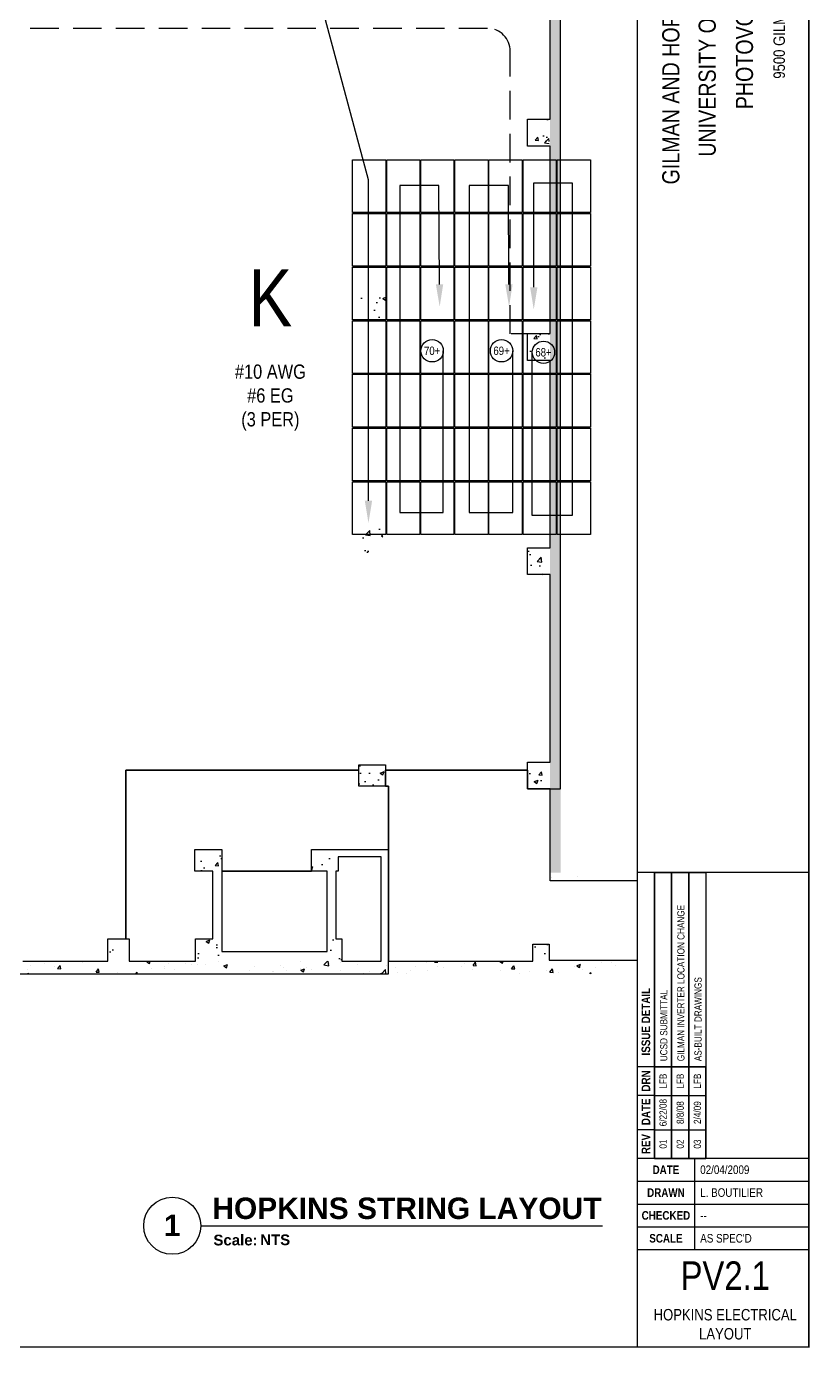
# Model space of a CAD drawing. Header units: inches. Extents: x 0.3 to 35.5, y 0.2 to 23.5.
# Drawn here: x 28.66 to 35.51, y 0.25 to 11.81 of the extents above; entities that cross this region are included whole.
import ezdxf
from ezdxf import colors
from ezdxf.entities.mleader import LeaderData, LeaderLine
from ezdxf.enums import TextEntityAlignment as Align
from ezdxf.math import Vec2, Vec3

# ---------------------------------------------------------------- set-up
doc = ezdxf.new("R2010")
doc.units = ezdxf.units.IN
doc.header["$MEASUREMENT"] = 0
doc.linetypes.add('HIDDEN', pattern=[0.375, 0.25, -0.125])
for name, color, linetype in [('$AUDIT_BAD_LAYER1', 7, 'Continuous'), ('772-1$0$A-AREA', 9, 'Continuous'), ('772-1$0$A-WALL-PATT', 8, 'Continuous'), ('A - Level 1', 7, 'Continuous'), ('AN - Text', 7, 'Continuous'), ('BS Title Block 24 x 36$0$TITLEBLOCK', 7, 'Continuous'), ('E-STRINGS', 62, 'Continuous'), ('MODULES', 1, 'Continuous'), ('TITLEBLOCK', 7, 'Continuous')]:
    doc.layers.add(name, color=color, linetype=linetype)
doc.layers.add('E - Conduit', color=7, linetype='HIDDEN', lineweight=25)
doc.styles.add('Arial Narrow', font='ARIALN.TTF', dxfattribs={"height": 1})
doc.styles.add('Borrego', font='ARIALN.TTF')
doc.styles.add('Borrego 8th NO-ANNO', font='ARIALN.TTF')
doc.styles.add('BS Title Block 24 x 36$0$Borrego', font='ARIALN.TTF')
doc.styles.add('SANSSERIFBOLD', font='sanssb__.ttf')
doc.styles.get("Standard").update_dxf_attribs({"font": 'ARIAL.TTF'})
pattern_1 = [(50, (-7.09443, -6.13496), (0.3362157, -0.029415), [0.0351563, -0.3867188]), (355, (-7.09443, -6.13496), (-0.0650397, 0.35259), [0.028125, -0.309375]), (100.4514, (-7.06642, -6.1374), (0.2711763, 0.3231748), [0.0298782, -0.3286604]), (46.1842, (-7.09443, -6.0412), (0.5002692, -0.077587), [0.0527344, -0.580078]), (96.6356, (-7.05275, -6.0477), (0.438123, 0.456618), [0.0448173, -0.4929905]), (351.1842, (-7.09443, -6.0412), (0.438123, 0.456618), [0.0421875, -0.4640625]), (21, (-7.04756, -6.06465), (0.2798002, -0.1887276), [0.0351563, -0.3867188]), (326, (-7.04756, -6.06465), (0.114054, 0.339914), [0.028125, -0.309375]), (71.4514, (-7.02424, -6.08038), (0.3938544, 0.1511862), [0.0298782, -0.3286604]), (37.5, (-7.09443, -6.13496), (0.00569993, 0.156044), [0, -0.305625, 0, -0.3140625, 0, -0.3105469]), (7.5, (-7.09443, -6.13496), (0.12331385, 0.1848805), [0, -0.1790625, 0, -0.29859375, 0, -0.1183594]), (327.5, (-7.19897, -6.13496), (0.25022927, -0.0105726), [0, -0.1171875, 0, -0.365625, 0, -0.48515625]), (317.5, (-7.24584, -6.13496), (0.2733685, 0.0469242), [0, -0.1523438, 0, -0.2428125, 0, -0.3445313])]

# ---------------------------------------------------------------- blocks, each defined once
blk = doc.blocks.new('_TagCircle')
at = {"layer": 'E-STRINGS', "linetype": 'ByBlock', "lineweight": -2}
blk.add_circle((0, 0), 0.125, dxfattribs=at)
at = {"layer": 'E-STRINGS', "style": 'Arial Narrow'}
blk.add_attdef('TAGNUMBER', text='', height=0.09375, dxfattribs=at).set_placement((0, -0.046875), align=Align.CENTER)
blk = doc.blocks.new('*E147')
at = {"layer": '772-1$0$A-WALL-PATT'}
h = blk.add_hatch(dxfattribs=at)
h.set_pattern_fill('AR-CONC', color=256, scale=0.046875, style=0)
h.set_pattern_definition([(50, (5.9374, 24.06752), (0.3362157, -0.029415), [0.0351563, -0.3867188]), (355, (5.9374, 24.06752), (-0.0650397, 0.35259), [0.028125, -0.309375]), (100.4514, (5.96543, 24.06507), (0.2711763, 0.3231748), [0.0298782, -0.3286604]), (46.1842, (5.9374, 24.16127), (0.500269, -0.077587), [0.052734, -0.580078]), (96.6356, (5.9791, 24.1548), (0.438123, 0.456618), [0.044817, -0.4929905]), (351.1842, (5.9374, 24.16127), (0.438123, 0.456618), [0.0421875, -0.4640625]), (21, (5.98428, 24.13783), (0.2798002, -0.1887276), [0.0351563, -0.3867188]), (326, (5.9843, 24.13783), (0.114054, 0.339914), [0.028125, -0.309375]), (71.4514, (6.0076, 24.1221), (0.3938544, 0.1511862), [0.0298782, -0.3286604]), (37.5, (5.93741, 24.06752), (0.00569993, 0.156044), [0, -0.305625, 0, -0.3140625, 0, -0.3105469]), (7.5, (5.93741, 24.06752), (0.12331385, 0.1848805), [0, -0.1790625, 0, -0.29859375, 0, -0.1183594]), (327.5, (5.83288, 24.06752), (0.25022927, -0.0105726), [0, -0.1171875, 0, -0.365625, 0, -0.4851563]), (317.5, (5.786, 24.06752), (0.2733685, 0.0469242), [0, -0.1523438, 0, -0.2428125, 0, -0.3445313])])
edge = h.paths.add_edge_path()
edge.add_line((32.07, 15.293), (32.07, 3.926))
edge.add_line((32.07, 3.926), (31.977, 3.926))
edge.add_line((31.977, 3.926), (31.977, 15.293))
h = blk.add_hatch(dxfattribs=at)
h.set_pattern_fill('AR-CONC', color=256, scale=0.046875, style=0)
h.set_pattern_definition(pattern_1)
h.paths.add_polyline_path([(31.781, 10.285), (31.969, 10.285), (31.969, 10.52), (31.781, 10.52)])
h = blk.add_hatch(dxfattribs=at)
h.set_pattern_fill('AR-CONC', color=256, scale=0.046875, style=0)
h.set_pattern_definition(pattern_1)
h.paths.add_polyline_path([(30.281, 8.973), (30.281, 8.785), (30.563, 8.785), (30.563, 8.973)])
h = blk.add_hatch(dxfattribs=at)
h.set_pattern_fill('AR-CONC', color=256, scale=0.046875, style=0)
h.set_pattern_definition(pattern_1)
h.paths.add_polyline_path([(31.969, 8.645), (31.781, 8.645), (31.781, 8.41), (31.969, 8.41)])
h = blk.add_hatch(dxfattribs=at)
h.set_pattern_fill('AR-CONC', color=256, scale=0.046875, style=0)
h.set_pattern_definition(pattern_1)
h.paths.add_polyline_path([(30.516, 6.711), (30.516, 6.945), (30.328, 6.945), (30.328, 6.711)])
h = blk.add_hatch(dxfattribs=at)
h.set_pattern_fill('AR-CONC', color=256, scale=0.046875, style=0)
h.set_pattern_definition(pattern_1)
h.paths.add_polyline_path([(31.781, 6.535), (31.969, 6.535), (31.969, 6.77), (31.781, 6.77)])
h = blk.add_hatch(dxfattribs=at)
h.set_pattern_fill('AR-CONC', color=256, scale=0.046875, style=0)
h.set_pattern_definition(pattern_1)
h.paths.add_polyline_path([(30.539, 4.871), (30.305, 4.871), (30.305, 4.684), (30.539, 4.684)])
h = blk.add_hatch(dxfattribs=at)
h.set_pattern_fill('AR-CONC', color=256, scale=0.046875, style=0)
h.set_pattern_definition(pattern_1)
h.paths.add_polyline_path([(31.969, 4.66), (31.969, 4.895), (31.781, 4.895), (31.781, 4.66)])
h = blk.add_hatch(dxfattribs=at)
h.set_pattern_fill('AR-CONC', color=256, scale=0.046875, style=0)
h.set_pattern_definition(pattern_1)
h.paths.add_polyline_path([(29.105, 3.941), (29.105, 4.129), (28.871, 4.129), (28.871, 3.941)])
h = blk.add_hatch(dxfattribs=at)
h.set_pattern_fill('AR-CONC', color=256, scale=0.046875, style=0)
h.set_pattern_definition(pattern_1)
h.paths.add_polyline_path([(30.125, 3.941), (30.125, 4.129), (29.891, 4.129), (29.891, 3.941)])
h = blk.add_hatch(dxfattribs=at)
h.set_pattern_fill('AR-CONC', color=256, scale=0.046875, style=0)
h.set_pattern_definition(pattern_1)
h.paths.add_polyline_path([(28.297, 3.348), (28.109, 3.348), (28.109, 3.16), (28.297, 3.16)])
h = blk.add_hatch(dxfattribs=at)
h.set_pattern_fill('AR-CONC', color=256, scale=0.046875, style=0)
h.set_pattern_definition(pattern_1)
h.paths.add_polyline_path([(29.105, 3.16), (29.105, 3.348), (28.875, 3.348), (28.875, 3.16)])
h = blk.add_hatch(dxfattribs=at)
h.set_pattern_fill('AR-CONC', color=256, scale=0.046875, style=0)
h.set_pattern_definition(pattern_1)
h.paths.add_polyline_path([(30.156, 3.16), (30.156, 3.348), (30.027, 3.348), (30.027, 3.16)])
h = blk.add_hatch(dxfattribs=at)
h.set_pattern_fill('AR-CONC', color=256, scale=0.046875, style=0)
h.set_pattern_definition(pattern_1)
h.paths.add_polyline_path([(31.969, 3.301), (31.828, 3.301), (31.828, 3.16), (31.969, 3.16)])
at = {"layer": '772-1$0$A-AREA', "elevation": 0}
for points in [[(0, 2.504), (27.242, 2.504), (27.242, 3.043), (30.563, 3.043), (30.563, 4.684), (30.539, 4.684), (30.539, 4.824), (31.781, 4.824), (31.781, 4.66), (32.07, 4.66), (32.07, 15.301), (32.741, 15.301)], [(27.367, 3.152), (28.109, 3.152), (28.109, 3.348), (28.266, 3.348), (28.266, 4.824), (30.305, 4.824), (30.305, 4.871), (30.539, 4.871), (30.539, 4.824), (31.781, 4.824), (31.781, 4.895), (31.977, 4.895), (31.977, 6.535), (31.781, 6.535), (31.781, 6.77), (31.977, 6.77), (31.977, 8.41), (31.781, 8.41), (31.781, 8.645), (31.977, 8.645), (31.977, 10.285), (31.781, 10.285), (31.781, 10.52), (31.977, 10.52), (31.977, 12.16)], [(32.741, 3.855), (31.977, 3.855), (31.977, 4.66), (31.781, 4.66), (31.781, 4.824), (30.539, 4.824), (30.539, 4.684), (30.563, 4.684), (30.563, 3.152), (30.563, 3.152), (31.828, 3.152), (31.828, 3.301), (31.969, 3.301), (31.969, 3.16), (32.741, 3.16)]]:
    blk.add_lwpolyline(points, dxfattribs=at)
for points in [[(30.563, 4.129), (30.563, 4.684), (30.539, 4.684), (30.305, 4.684), (30.305, 4.824), (28.266, 4.824), (28.266, 3.348), (28.297, 3.348), (28.297, 3.152), (28.875, 3.152), (28.875, 3.348), (29.027, 3.348), (29.027, 3.941), (28.871, 3.941), (28.871, 4.129), (29.105, 4.129), (29.105, 3.941), (29.891, 3.941), (29.891, 4.129)], [(30.5, 4.066), (30.125, 4.066), (30.125, 3.941), (30.105, 3.941), (30.105, 3.348), (30.156, 3.348), (30.156, 3.152), (30.5, 3.152)], [(30.027, 3.941), (29.105, 3.941), (29.105, 3.238), (30.027, 3.238)]]:
    blk.add_lwpolyline(points, close=True, dxfattribs=at)
at = {"layer": '772-1$0$A-WALL-PATT'}
for p, q in [((31.988, 3.887, 0), (31.988, 3.887, 0)), ((32.219, 3.89, 0), (32.219, 3.89, 0)), ((27.551, 3.134, 0), (27.551, 3.134, 0)), ((27.888, 3.145, 0), (27.888, 3.145, 0)), ((28.393, 3.146, 0), (28.393, 3.146, 0)), ((28.45, 3.148, 0), (28.461, 3.152, 0)), ((28.45, 3.148, 0), (28.474, 3.133, 0)), ((28.474, 3.133, 0), (28.48, 3.152, 0)), ((28.643, 3.136, 0), (28.643, 3.136, 0)), ((28.787, 3.128, 0), (28.787, 3.128, 0)), ((28.894, 3.125, 0), (28.894, 3.125, 0)), ((28.964, 3.126, 0), (28.964, 3.126, 0)), ((29.081, 3.15, 0), (29.081, 3.15, 0)), ((29.124, 3.111, 0), (29.157, 3.124, 0)), ((29.147, 3.095, 0), (29.157, 3.124, 0)), ((29.796, 3.146, 0), (29.796, 3.146, 0)), ((30, 3.119, 0), (30.032, 3.152, 0)), ((30.042, 3.112, 0), (30.037, 3.152, 0)), ((30.039, 3.127, 0), (30.039, 3.127, 0)), ((30.046, 3.135, 0), (30.046, 3.135, 0)), ((30.141, 3.138, 0), (30.141, 3.138, 0)), ((30.296, 3.124, 0), (30.296, 3.124, 0)), ((30.896, 3.141, 0), (30.896, 3.141, 0)), ((30.967, 3.145, 0), (30.973, 3.152, 0)), ((30.967, 3.145, 0), (30.995, 3.143, 0)), ((30.995, 3.143, 0), (30.994, 3.152, 0)), ((31.232, 3.132, 0), (31.232, 3.132, 0)), ((31.304, 3.116, 0), (31.326, 3.143, 0)), ((31.317, 3.124, 0), (31.317, 3.124, 0)), ((31.332, 3.113, 0), (31.326, 3.143, 0)), ((31.495, 3.147, 0), (31.495, 3.147, 0)), ((31.539, 3.149, 0), (31.546, 3.152, 0)), ((31.539, 3.149, 0), (31.562, 3.134, 0)), ((31.562, 3.134, 0), (31.568, 3.152, 0)), ((32.212, 3.112, 0), (32.245, 3.125, 0)), ((32.236, 3.096, 0), (32.245, 3.125, 0)), ((32.431, 3.143, 0), (32.431, 3.143, 0)), ((32.517, 3.142, 0), (32.517, 3.142, 0)), ((27.404, 3.043, 0), (27.416, 3.047, 0)), ((27.408, 3.08, 0), (27.408, 3.08, 0)), ((27.414, 3.043, 0), (27.416, 3.047, 0)), ((27.433, 3.118, 0), (27.433, 3.118, 0)), ((27.644, 3.11, 0), (27.644, 3.11, 0)), ((27.67, 3.087, 0), (27.693, 3.114, 0)), ((27.67, 3.087, 0), (27.698, 3.084, 0)), ((27.698, 3.084, 0), (27.693, 3.114, 0)), ((28.006, 3.057, 0), (28.029, 3.084, 0)), ((28.006, 3.057, 0), (28.034, 3.055, 0)), ((28.034, 3.055, 0), (28.029, 3.084, 0)), ((28.196, 3.05, 0), (28.196, 3.05, 0)), ((28.355, 3.043, 0), (28.365, 3.055, 0)), ((28.36, 3.052, 0), (28.36, 3.052, 0)), ((28.367, 3.043, 0), (28.365, 3.055, 0)), ((28.492, 3.089, 0), (28.492, 3.089, 0)), ((28.603, 3.087, 0), (28.603, 3.087, 0)), ((28.609, 3.105, 0), (28.609, 3.105, 0)), ((28.691, 3.079, 0), (28.691, 3.079, 0)), ((28.844, 3.12, 0), (28.844, 3.12, 0)), ((29.124, 3.111, 0), (29.147, 3.095, 0)), ((29.144, 3.114, 0), (29.144, 3.114, 0)), ((29.35, 3.07, 0), (29.35, 3.07, 0)), ((29.394, 3.104, 0), (29.394, 3.104, 0)), ((29.55, 3.06, 0), (29.55, 3.06, 0)), ((29.559, 3.062, 0), (29.559, 3.062, 0)), ((29.623, 3.117, 0), (29.623, 3.117, 0)), ((29.644, 3.093, 0), (29.644, 3.093, 0)), ((29.668, 3.075, 0), (29.668, 3.075, 0)), ((29.796, 3.092, 0), (29.796, 3.092, 0)), ((29.798, 3.073, 0), (29.83, 3.086, 0)), ((29.798, 3.073, 0), (29.821, 3.058, 0)), ((29.821, 3.058, 0), (29.83, 3.086, 0)), ((29.845, 3.099, 0), (29.845, 3.099, 0)), ((29.894, 3.083, 0), (29.894, 3.083, 0)), ((30, 3.119, 0), (30.042, 3.112, 0)), ((30.145, 3.072, 0), (30.145, 3.072, 0)), ((30.349, 3.047, 0), (30.349, 3.047, 0)), ((30.395, 3.062, 0), (30.395, 3.062, 0)), ((30.49, 3.043, 0), (30.504, 3.048, 0)), ((30.502, 3.043, 0), (30.537, 3.079, 0)), ((30.502, 3.043, 0), (30.504, 3.048, 0)), ((30.541, 3.043, 0), (30.537, 3.079, 0)), ((30.546, 3.114, 0), (30.546, 3.114, 0)), ((30.622, 3.094, 0), (30.622, 3.094, 0)), ((30.645, 3.051, 0), (30.645, 3.051, 0)), ((30.726, 3.046, 0), (30.726, 3.046, 0)), ((30.754, 3.069, 0), (30.754, 3.069, 0)), ((30.797, 3.103, 0), (30.797, 3.103, 0)), ((30.904, 3.069, 0), (30.904, 3.069, 0)), ((30.995, 3.102, 0), (30.995, 3.102, 0)), ((31.047, 3.093, 0), (31.047, 3.093, 0)), ((31.2, 3.108, 0), (31.2, 3.108, 0)), ((31.297, 3.082, 0), (31.297, 3.082, 0)), ((31.304, 3.116, 0), (31.332, 3.113, 0)), ((31.547, 3.072, 0), (31.547, 3.072, 0)), ((31.64, 3.086, 0), (31.662, 3.113, 0)), ((31.64, 3.086, 0), (31.668, 3.084, 0)), ((31.668, 3.084, 0), (31.662, 3.113, 0)), ((31.71, 3.044, 0), (31.71, 3.044, 0)), ((31.797, 3.061, 0), (31.797, 3.061, 0)), ((31.947, 3.074, 0), (31.947, 3.074, 0)), ((31.97, 3.049, 0), (31.97, 3.049, 0)), ((31.976, 3.057, 0), (31.999, 3.084, 0)), ((31.976, 3.057, 0), (32.004, 3.054, 0)), ((32.004, 3.054, 0), (31.999, 3.084, 0)), ((32.048, 3.05, 0), (32.048, 3.05, 0)), ((32.191, 3.11, 0), (32.191, 3.11, 0)), ((32.212, 3.112, 0), (32.236, 3.096, 0)), ((32.243, 3.095, 0), (32.243, 3.095, 0)), ((32.258, 3.079, 0), (32.258, 3.079, 0)), ((32.325, 3.043, 0), (32.335, 3.054, 0)), ((32.337, 3.043, 0), (32.335, 3.054, 0)), ((32.376, 3.095, 0), (32.376, 3.095, 0)), ((32.553, 3.118, 0), (32.553, 3.118, 0))]:
    blk.add_line(p, q, dxfattribs=at)
blk = doc.blocks.new('BS Title Block 24 x 36$0$Revision Box New')
blk.add_lwpolyline([(-1.5, 2.527), (1.002, 2.527), (1.002, 2.377), (-1.5, 2.377)], close=True)
at = {"layer": 'BS Title Block 24 x 36$0$TITLEBLOCK'}
for p, q in [((-1.25, 2.527), (-1.25, 2.377)), ((-0.95, 2.527), (-0.95, 2.377)), ((-0.7, 2.527), (-0.7, 2.377))]:
    blk.add_line(p, q, dxfattribs=at)
blk.add_lwpolyline([(-1.5, 2.377), (-0.7, 2.377), (-0.7, 2.527), (-1.5, 2.527)], close=True, dxfattribs=at)
at = {"layer": 'BS Title Block 24 x 36$0$TITLEBLOCK', "style": 'BS Title Block 24 x 36$0$Borrego'}
for tag, p in [('03', (-1.375, 2.452)), ('01/15/07', (-1.1, 2.452)), ('DRN', (-0.825, 2.452))]:
    blk.add_attdef(tag, text='', height=0.0625, dxfattribs=at).set_placement(p, align=Align.MIDDLE_CENTER)
blk.add_attdef('AS_BUILT', text='', height=0.0625, dxfattribs=at).set_placement((-0.65, 2.446), align=Align.MIDDLE_LEFT)
blk = doc.blocks.new('BS Title Block 24 x 36')
at = {"layer": 'BS Title Block 24 x 36$0$TITLEBLOCK'}
for p, q in [((-1.35, 2.45), (-1.5, 2.45)), ((-1.35, 2.2), (-1.5, 2.2)), ((-1.35, 1.9), (-1.5, 1.9)), ((-1, 1.65), (-1, 0.85))]:
    blk.add_line(p, q, dxfattribs=at)
at = {"layer": 'BS Title Block 24 x 36$0$TITLEBLOCK', "const_width": 0.0125}
for points in [[(-1.5, 0), (0, 0), (0, 23.25), (-1.5, 23.25)], [(0, 0), (-1.5, 0), (-1.5, 23.25), (0, 23.25)], [(-1.5, 1.65), (-1.35, 1.65), (-1.35, 4.152), (-1.5, 4.152)]]:
    blk.add_lwpolyline(points, close=True, dxfattribs=at)
blk.add_lwpolyline([(-1.5, 4.152), (0, 4.152)], dxfattribs=at)
at = {"layer": 'BS Title Block 24 x 36$0$TITLEBLOCK'}
for points in [[(-1.5, 1.65, 0.0125, 0.0125, 0), (0, 1.65, 0.0125, 0.0125, 0)], [(-1.5, 0.85, 0.0125, 0.0125, 0), (0, 0.85, 0.0125, 0.0125, 0)]]:
    blk.add_lwpolyline(points, format="xyseb", dxfattribs=at)
for points in [[(-1.5, 1.45), (0, 1.45)], [(-1.5, 1.25), (0, 1.25)], [(-1.5, 1.05), (0, 1.05)]]:
    blk.add_lwpolyline(points, dxfattribs=at)
at = {"layer": 'BS Title Block 24 x 36$0$TITLEBLOCK', "rotation": 90}
for p, values in [((1.177, 3.15), {'AS_BUILT': 'UCSD SUBMITTAL', '01/15/07': '6/22/08', '03': '01', 'DRN': 'LFB'}), ((1.327, 3.15), {'AS_BUILT': 'GILMAN INVERTER LOCATION CHANGE', '01/15/07': '8/8/08', '03': '02', 'DRN': 'LFB'}), ((1.477, 3.15), {'AS_BUILT': 'AS-BUILT DRAWINGS', '01/15/07': '2/4/09', '03': '03', 'DRN': 'LFB'})]:
    blk.add_blockref('BS Title Block 24 x 36$0$Revision Box New', p, dxfattribs=at).add_auto_attribs(values)
at = {"layer": 'BS Title Block 24 x 36$0$TITLEBLOCK', "rotation": 90, "style": 'BS Title Block 24 x 36$0$Borrego'}
for s, insert, char_height, width, attachment_point in [('GILMAN AND HOPKINS PARKING STRUCTURES', (-1.206, 12.139), 0.15, 4.25, 5), ('UNIVERSITY OF CALIFORNIA, SAN DIEGO', (-0.875, 12.139), 0.15, 4.25, 5), ('PHOTOVOLTAIC INSTALLATION', (-0.562, 12.139), 0.15, 4.25, 5), ('9500 GILMAN DR. LA JOLLA, CA 92093', (-0.25, 12.139), 0.1, 4.25, 5), ('{\\fArial Narrow|b1|i0|c0|p34;ISSUE DETAIL}', (-1.425, 2.55), 0.075, 0.6, 4), ('{\\fArial Narrow|b1|i0|c0|p34;DRN}', (-1.425, 2.327), 0.075, 0.41908, 5), ('{\\fArial Narrow|b1|i0|c0|p34;DATE}', (-1.425, 2.057), 0.075, 0.41908, 5), ('{\\fArial Narrow|b1|i0|c0|p34;REV}', (-1.425, 1.775), 0.075, 0.45, 5)]:
    blk.add_mtext(s, dxfattribs=dict(at, insert=insert, char_height=char_height, width=width, attachment_point=attachment_point))
at = {"layer": 'BS Title Block 24 x 36$0$TITLEBLOCK', "char_height": 0.075, "style": 'BS Title Block 24 x 36$0$Borrego'}
for s, insert, width, attachment_point in [('{\\fArial Narrow|b1|i0|c0|p34;DATE}', (-1.25, 1.55), 0.5, 5), ('02/04/2009', (-0.95, 1.55), 1, 4), ('{\\fArial Narrow|b1|i0|c0|p34;DRAWN}', (-1.25, 1.35), 0.5, 5), ('L. BOUTILIER', (-0.95, 1.35), 1, 4), ('{\\fArial Narrow|b1|i0|c0|p34;CHECKED}', (-1.25, 1.15), 0.5, 5), ('--', (-0.95, 1.15), 1, 4), ('{\\fArial Narrow|b1|i0|c0|p34;SCALE}', (-1.25, 0.95), 0.5, 5), ("AS SPEC'D", (-0.95, 0.95), 1, 4)]:
    blk.add_mtext(s, dxfattribs=dict(at, insert=insert, width=width, attachment_point=attachment_point))
blk = doc.blocks.new('Border 24 x 36')
at = {"layer": '$AUDIT_BAD_LAYER1', "const_width": 0.0125}
blk.add_lwpolyline([(0.375, 0.375), (35.625, 0.375), (35.625, 23.625), (0.375, 23.625)], close=True, dxfattribs=at)
blk = doc.blocks.new('*U152')
at = {"layer": '$AUDIT_BAD_LAYER1'}
blk.add_line((0.842, -0.513), (4.354, -0.513), dxfattribs=at)
at = {"layer": '$AUDIT_BAD_LAYER1', "lineweight": 25}
blk.add_circle((0.592, -0.513), 0.25, dxfattribs=at)
at = {"layer": '$AUDIT_BAD_LAYER1', "insert": (0.952, -0.591), "char_height": 0.0938, "width": 0.39163, "attachment_point": 1, "style": 'SANSSERIFBOLD'}
blk.add_mtext('Scale: ', dxfattribs=at)
at = {"layer": '$AUDIT_BAD_LAYER1', "ltscale": 15, "style": 'SANSSERIFBOLD', "flags": 8}
blk.add_attdef('VIEWNAME', text='', height=0.188, dxfattribs=at).set_placement((0.942, -0.511), align=Align.BOTTOM_LEFT)
blk.add_attdef('#', text='', height=0.188, dxfattribs=at).set_placement((0.592, -0.511), align=Align.MIDDLE_CENTER)
blk.add_attdef('VPSCALE', text='', height=0.0938, dxfattribs=at).set_placement((1.362, -0.589), align=Align.TOP_LEFT)

msp = doc.modelspace()

# ---------------------------------------------------------------- linework, layer by layer
at = {"layer": 'AN - Text', "linetype": 'Continuous'}
msp.add_lwpolyline([(0.381, 0.256), (34.006, 0.256), (34.006, 23.381), (0.381, 23.381)], close=True, dxfattribs=at)
at = {"layer": 'E - Conduit'}
for p, q in [((32.695, 11.794), (8.387, 11.794)), ((32.894, 9.122), (32.894, 11.594)), ((33.152, 9.122), (32.894, 9.122))]:
    msp.add_line(p, q, dxfattribs=at)
msp.add_arc((32.695, 11.594), 0.2, 0, 90, dxfattribs=at)
at = {"layer": 'MODULES'}
for points in [[(31.515, 10.183), (31.515, 10.645), (31.806, 10.645), (31.806, 10.183)], [(31.814, 10.183), (31.814, 10.645), (32.104, 10.645), (32.104, 10.183)], [(32.112, 10.183), (32.112, 10.645), (32.402, 10.645), (32.402, 10.183)], [(32.41, 10.183), (32.41, 10.645), (32.7, 10.645), (32.7, 10.183)], [(32.708, 10.183), (32.708, 10.645), (32.999, 10.645), (32.999, 10.183)], [(33.006, 10.183), (33.006, 10.645), (33.297, 10.645), (33.297, 10.183)], [(33.305, 10.183), (33.305, 10.645), (33.595, 10.645), (33.595, 10.183)], [(31.515, 9.713), (31.515, 10.175), (31.806, 10.175), (31.806, 9.713)], [(31.814, 9.713), (31.814, 10.175), (32.104, 10.175), (32.104, 9.713)], [(32.112, 9.713), (32.112, 10.175), (32.402, 10.175), (32.402, 9.713)], [(32.41, 9.713), (32.41, 10.175), (32.7, 10.175), (32.7, 9.713)], [(32.708, 9.713), (32.708, 10.175), (32.999, 10.175), (32.999, 9.713)], [(33.006, 9.713), (33.006, 10.175), (33.297, 10.175), (33.297, 9.713)], [(33.305, 9.713), (33.305, 10.175), (33.595, 10.175), (33.595, 9.713)], [(31.515, 9.244), (31.515, 9.706), (31.806, 9.706), (31.806, 9.244)], [(31.814, 9.244), (31.814, 9.706), (32.104, 9.706), (32.104, 9.244)], [(32.112, 9.244), (32.112, 9.706), (32.402, 9.706), (32.402, 9.244)], [(32.41, 9.244), (32.41, 9.706), (32.7, 9.706), (32.7, 9.244)], [(32.708, 9.244), (32.708, 9.706), (32.999, 9.706), (32.999, 9.244)], [(33.006, 9.244), (33.006, 9.706), (33.297, 9.706), (33.297, 9.244)], [(33.305, 9.244), (33.305, 9.706), (33.595, 9.706), (33.595, 9.244)], [(31.515, 8.774), (31.515, 9.236), (31.806, 9.236), (31.806, 8.774)], [(31.814, 8.774), (31.814, 9.236), (32.104, 9.236), (32.104, 8.774)], [(32.112, 8.774), (32.112, 9.236), (32.402, 9.236), (32.402, 8.774)], [(32.41, 8.774), (32.41, 9.236), (32.7, 9.236), (32.7, 8.774)], [(32.708, 8.774), (32.708, 9.236), (32.999, 9.236), (32.999, 8.774)], [(33.006, 8.774), (33.006, 9.236), (33.297, 9.236), (33.297, 8.774)], [(33.305, 8.774), (33.305, 9.236), (33.595, 9.236), (33.595, 8.774)], [(31.515, 8.305), (31.515, 8.767), (31.806, 8.767), (31.806, 8.305)], [(31.814, 8.305), (31.814, 8.767), (32.104, 8.767), (32.104, 8.305)], [(32.112, 8.305), (32.112, 8.767), (32.402, 8.767), (32.402, 8.305)], [(32.41, 8.305), (32.41, 8.767), (32.7, 8.767), (32.7, 8.305)], [(32.708, 8.305), (32.708, 8.767), (32.999, 8.767), (32.999, 8.305)], [(33.006, 8.305), (33.006, 8.767), (33.297, 8.767), (33.297, 8.305)], [(33.305, 8.305), (33.305, 8.767), (33.595, 8.767), (33.595, 8.305)], [(31.515, 7.835), (31.515, 8.297), (31.806, 8.297), (31.806, 7.835)], [(31.814, 7.835), (31.814, 8.297), (32.104, 8.297), (32.104, 7.835)], [(32.112, 7.835), (32.112, 8.297), (32.402, 8.297), (32.402, 7.835)], [(32.41, 7.835), (32.41, 8.297), (32.7, 8.297), (32.7, 7.835)], [(32.708, 7.835), (32.708, 8.297), (32.999, 8.297), (32.999, 7.835)], [(33.006, 7.835), (33.006, 8.297), (33.297, 8.297), (33.297, 7.835)], [(33.305, 7.835), (33.305, 8.297), (33.595, 8.297), (33.595, 7.835)], [(31.515, 7.366), (31.515, 7.827), (31.806, 7.827), (31.806, 7.366)], [(31.814, 7.366), (31.814, 7.827), (32.104, 7.827), (32.104, 7.366)], [(32.112, 7.366), (32.112, 7.827), (32.402, 7.827), (32.402, 7.366)], [(32.41, 7.366), (32.41, 7.827), (32.7, 7.827), (32.7, 7.366)], [(32.708, 7.366), (32.708, 7.827), (32.999, 7.827), (32.999, 7.366)], [(33.006, 7.366), (33.006, 7.827), (33.297, 7.827), (33.297, 7.366)], [(33.305, 7.366), (33.305, 7.827), (33.595, 7.827), (33.595, 7.366)]]:
    msp.add_lwpolyline(points, close=True, dxfattribs=at)

# ---------------------------------------------------------------- block references
at = {"layer": '$AUDIT_BAD_LAYER1'}
for name, p in [('Border 24 x 36', (-0.119, -0.119)), ('BS Title Block 24 x 36', (35.506, 0.256))]:
    msp.add_blockref(name, p, dxfattribs=at)
at = {"layer": 'A - Level 1', "color": 7}
msp.add_blockref('*E147', (1.265, 0.479, 0), dxfattribs=at)
at = {"layer": 'AN - Text'}
ref = msp.add_blockref('*U152', (29.346, 1.829), dxfattribs=at)
ref.add_attrib('#', '1', dxfattribs={"layer": '$AUDIT_BAD_LAYER1', "ltscale": 15, "height": 0.188, "style": 'SANSSERIFBOLD'}).set_placement((29.938, 1.319), align=Align.MIDDLE_CENTER)
ref.add_attrib('VIEWNAME', 'HOPKINS STRING LAYOUT', dxfattribs={"layer": '$AUDIT_BAD_LAYER1', "ltscale": 15, "height": 0.1875, "style": 'SANSSERIFBOLD'}).set_placement((30.288, 1.319), align=Align.BOTTOM_LEFT)
ref.add_attrib('VPSCALE', 'NTS', dxfattribs={"layer": '$AUDIT_BAD_LAYER1', "ltscale": 15, "height": 0.0938, "style": 'SANSSERIFBOLD'}).set_placement((30.707, 1.24), align=Align.TOP_LEFT)

# ---------------------------------------------------------------- texts
at = {"layer": 'AN - Text', "insert": (30.796, 8.98), "char_height": 0.125, "width": 2.75194, "attachment_point": 5, "style": 'Borrego 8th NO-ANNO'}
msp.add_mtext('{\\H4x;K}\\P#10 AWG\\P#6 EG\\P(3 PER)', dxfattribs=at)
at = {"layer": 'TITLEBLOCK', "insert": (34.775, 0.662), "char_height": 0.375, "width": 1.5, "attachment_point": 5, "style": 'Borrego'}
msp.add_mtext('\\pt0.09;{\\H0.66667x;PV2.1}\\P{\\H0.26667x;HOPKINS ELECTRICAL LAYOUT}', dxfattribs=at)

# ---------------------------------------------------------------- leaders
at = {"layer": 'E-STRINGS'}
ml = msp.add_multileader_block('Standard', dxfattribs=at)
ml.set_content('_TagCircle', color=256, scale=0.78125)
ml.set_attribute('TAGNUMBER', '65+', width=0)
ml.set_leader_properties(color=256, linetype='ByLayer', lineweight=-1)
ml.build(insert=Vec2(0, 0))
ml.multileader.update_dxf_attribs({"has_dogleg": 0, "has_text_frame": 1, "text_right_attachment_type": 6, "dogleg_length": 0, "arrow_head_size": 0.195, "scale": 100})
ctx = ml.context
ctx.base_point, ctx.scale, ctx.char_height, ctx.arrow_head_size, ctx.landing_gap_size, ctx.plane_origin = Vec3(31.629, 16.055), 100, 14.063, 0.195, 4.688, Vec3(31.654, 7.466)
ctx.right_attachment = 6
notes = []
notes.append((ctx, [(0, (1, 1, 0), (31.629, 16.055), (1, 0), 0, [(0, [(31.654, 7.466), (31.654, 10.469), (31.217, 12.1), (31.629, 13.147)], 0, [])])]))
ctx.block.insert = Vec3(31.727, 16.055)
ml = msp.add_multileader_block('Standard', dxfattribs=at)
ml.set_content('_TagCircle', color=256, scale=0.78125)
ml.set_attribute('TAGNUMBER', '70+', width=0)
ml.set_leader_properties(color=256, linetype='ByLayer', lineweight=-1)
ml.build(insert=Vec2(0, 0))
ml.multileader.update_dxf_attribs({"has_dogleg": 0, "has_text_frame": 1, "text_right_attachment_type": 6, "dogleg_length": 0, "arrow_head_size": 0.195, "scale": 100})
ctx = ml.context
ctx.base_point, ctx.scale, ctx.char_height, ctx.arrow_head_size, ctx.landing_gap_size, ctx.plane_origin = Vec3(32.113, 8.973), 100, 14.063, 0.195, 4.688, Vec3(32.334, 9.759)
ctx.right_attachment = 6
notes.append((ctx, [(0, (1, 1, 0), (32.308, 8.973), (-1, 0), 0, [(0, [(32.277, 9.359), (32.27, 10.419), (31.928, 10.419), (31.928, 7.558), (32.308, 7.558)], 0, [])])]))
ctx.block.insert = Vec3(32.211, 8.973)
ml = msp.add_multileader_block('Standard', dxfattribs=at)
ml.set_content('_TagCircle', color=256, scale=0.78125)
ml.set_attribute('TAGNUMBER', '69+', width=0)
ml.set_leader_properties(color=256, linetype='ByLayer', lineweight=-1)
ml.build(insert=Vec2(0, 0))
ml.multileader.update_dxf_attribs({"has_dogleg": 0, "has_text_frame": 1, "text_right_attachment_type": 6, "dogleg_length": 0, "arrow_head_size": 0.195, "scale": 100})
ctx = ml.context
ctx.base_point, ctx.scale, ctx.char_height, ctx.arrow_head_size, ctx.landing_gap_size, ctx.plane_origin = Vec3(32.72, 8.973), 100, 14.063, 0.195, 4.688, Vec3(32.941, 9.759)
ctx.right_attachment = 6
notes.append((ctx, [(0, (1, 1, 0), (32.916, 8.973), (-1, 0), 0, [(0, [(32.884, 9.359), (32.878, 10.419), (32.535, 10.419), (32.535, 7.558), (32.916, 7.558)], 0, [])])]))
ctx.block.insert = Vec3(32.818, 8.973)
ml = msp.add_multileader_block('Standard', dxfattribs=at)
ml.set_content('_TagCircle', color=256, scale=0.78125)
ml.set_attribute('TAGNUMBER', '68+', width=0)
ml.set_leader_properties(color=256, linetype='ByLayer', lineweight=-1)
ml.build(insert=Vec2(0, 0))
ml.multileader.update_dxf_attribs({"has_dogleg": 0, "has_text_frame": 1, "text_right_attachment_type": 6, "dogleg_length": 0, "arrow_head_size": 0.195, "scale": 100})
ctx = ml.context
ctx.base_point, ctx.scale, ctx.char_height, ctx.arrow_head_size, ctx.landing_gap_size, ctx.plane_origin = Vec3(33.087, 8.96), 100, 14.063, 0.195, 4.688, Vec3(33.1, 9.334)
ctx.right_attachment = 6
notes.append((ctx, [(0, (1, 1, 0), (33.087, 8.96), (1, 0), 0, [(0, [(33.1, 9.334), (33.1, 10.444), (33.436, 10.444), (33.436, 7.533), (33.087, 7.533)], 0, [])])]))
ctx.block.insert = Vec3(33.185, 8.96)
for ctx, leaders in notes:
    for number, flags, end, landing, length, lines in leaders:
        leader = LeaderData()
        leader.index, (leader.has_last_leader_line, leader.has_dogleg_vector, leader.attachment_direction) = number, flags
        leader.last_leader_point, leader.dogleg_vector, leader.dogleg_length = Vec3(end), Vec3(landing), length
        for number, points, colour, breaks in lines:
            line = LeaderLine()
            line.index, line.vertices, line.color, line.breaks = number, Vec3.list(points), colors.encode_raw_color(colour), breaks
            leader.lines.append(line)
        ctx.leaders.append(leader)

doc.saveas('drawing.dxf')
